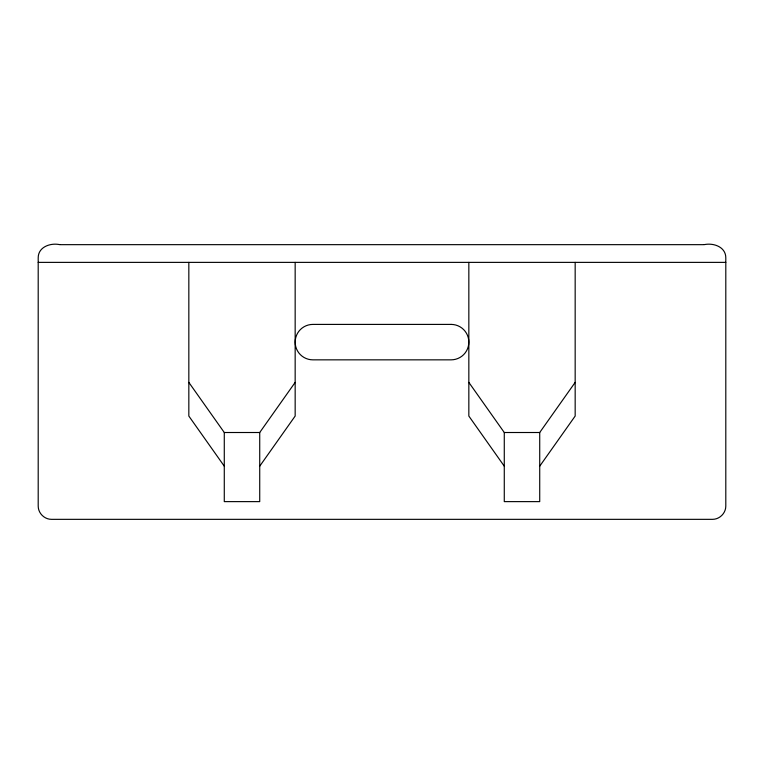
<?xml version="1.0" encoding="UTF-8"?>
<svg xmlns="http://www.w3.org/2000/svg" width="764" height="764" viewBox="0 0 764 764"><rect width="100%" height="100%" fill="white"/><g stroke="black" fill="none" stroke-linecap="round" stroke-linejoin="round"><path stroke-width="1.15" d="M188.832 382.382L224.282 432.51L224.282 501.623L259.722 501.623L259.722 432.51L295.162 382.382M259.722 466.174L295.162 416.055L295.162 262.377M468.838 382.382L504.278 432.51L504.278 501.623L539.718 501.623L539.718 432.51L575.168 382.382M539.718 466.174L575.168 416.055L575.168 262.377M59.831 244.661C50.577 242.627 38.066 246.858 38.2 257.946L38.2 506.054C38.152 513.169 44.379 519.386 51.494 519.339L712.506 519.339C719.621 519.386 725.848 513.169 725.8 506.054L725.8 257.946C725.934 246.858 713.423 242.627 704.169 244.661M60.356 244.661L703.644 244.661M38.2 262.377L725.8 262.377M224.282 432.51L259.722 432.51M504.278 432.51L539.718 432.51M504.278 466.174L468.838 416.055L468.838 262.377M224.282 466.174L188.832 416.055L188.832 262.377M451.113 324.404L312.887 324.404A17.725 17.725 0 0 0 295.162 342.129A17.725 17.725 0 0 0 312.887 359.844L451.113 359.844A17.725 17.725 0 0 0 468.838 342.129A17.725 17.725 0 0 0 451.113 324.404"/></g></svg>
